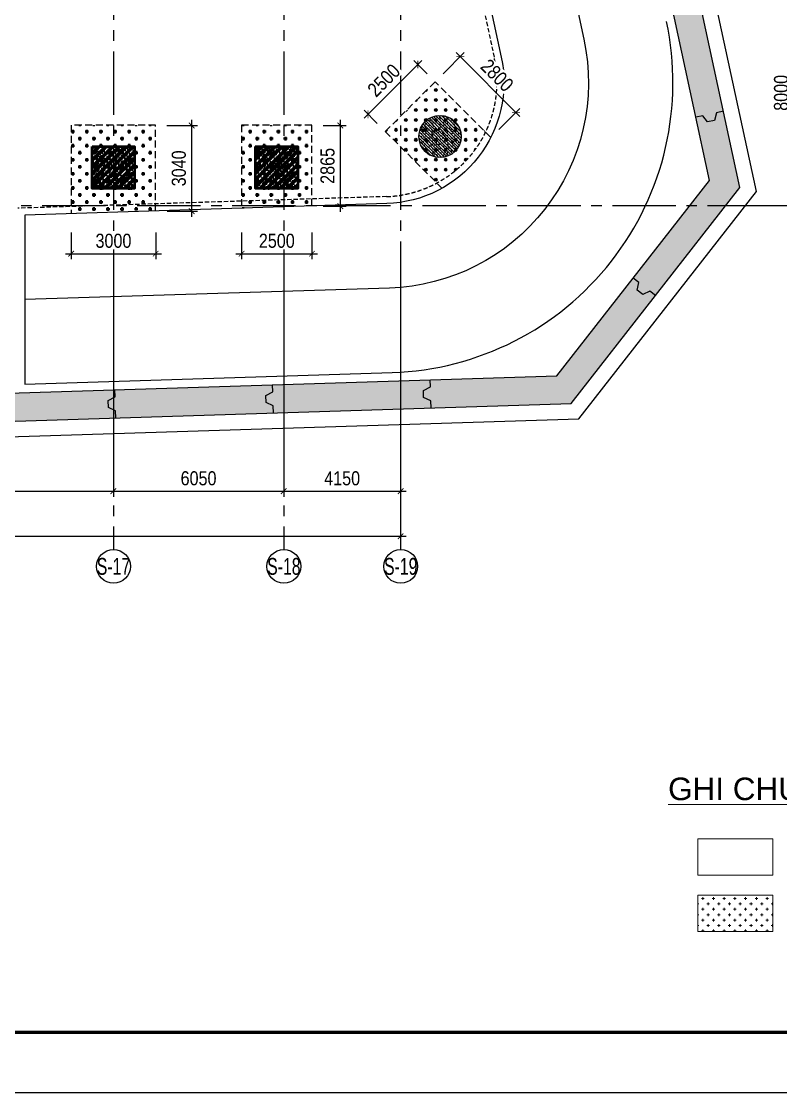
# Model space of a CAD drawing. Header units: millimetres. Extents: x -80883 to 1373228, y -532110 to 182357.
# Drawn here: x 946265 to 973222, y -366824 to -328790 of the extents above; entities that cross this region are included whole.
import ezdxf
from ezdxf.enums import TextEntityAlignment as Align
from ezdxf.xclip import XClip

# ---------------------------------------------------------------- set-up
doc = ezdxf.new("R2010")
doc.units = ezdxf.units.MM
doc.header["$LTSCALE"] = 100
doc.header["$XCLIPFRAME"] = 0
doc.header["$PDMODE"] = 32
doc.header["$PDSIZE"] = 2.5
for name, pattern in [('CENTER2', [1.125, 0.75, -0.125, 0.125, -0.125]), ('DASHED', [4.5, 3, -1.5]), ('HIDDEN', [0.375, 0.25, -0.125]), ('Xref_ST_MBDV Cot vach 30.7.2022$0$DASHDOT', [1, 0.5, -0.25, 0, -0.25])]:
    doc.linetypes.add(name, pattern=pattern)
for name, color, linetype, lineweight in [('0-Hatch', 250, 'Continuous', 40), ('ccu12-Tencaukien', 9, 'Continuous', 15), ('KT-Net cot vach', 6, 'Continuous', 50), ('KT-Net thay', 7, 'Continuous', 15)]:
    doc.layers.add(name, color=color, linetype=linetype, lineweight=lineweight)
for name, color, linetype in [('0-khuat', 3, 'HIDDEN'), ('ccu11-Dim', 8, 'Continuous'), ('ccu11-Khuat', 9, 'DASHED'), ('ccu11-Manh', 8, 'Continuous'), ('ccu11-Thay', 7, 'Continuous'), ('ccu12-Hatch', 250, 'Continuous'), ('ccu12-Manh', 8, 'Continuous'), ('ccu12-Truc', 13, 'CENTER2'), ('KC-Betong', 6, 'Continuous'), ('KC2-DIM', 251, 'Continuous'), ('KT-Dim', 8, 'Continuous'), ('Xref_ST_MBDV Cot vach 30.7.2022$0$Xref_ST_MBDV Cot vach 30.7.2022|Xref_ST_MBDV Cot vach 30.7.2022|Xref_ST_MBDV Cot vach 30.7.2022|Xref_ST_MBDV Cot vach 30.7.2022|A-CORE-OTLN', 2, 'Continuous'), ('Xref_ST_MBDV Cot vach 30.7.2022$0$Xref_ST_MBDV Cot vach 30.7.2022|Xref_ST_MBDV Cot vach 30.7.2022|Xref_ST_MBDV Cot vach 30.7.2022|Xref_ST_MBDV Cot vach 30.7.2022|A-WALL-PATT', 251, 'Continuous'), ('Xref_ST_MBDV Cot vach 30.7.2022$0$Xref_ST_MBDV Cot vach 30.7.2022|Xref_ST_MBDV Cot vach 30.7.2022|Xref_ST_MBDV Cot vach 30.7.2022|Xref_ST_MBDV Cot vach 30.7.2022|ccu12-Thay', 7, 'Continuous'), ('Xref_ST_MBDV Cot vach 30.7.2022$0$Xref_ST_MBDV Cot vach 30.7.2022|Xref_ST_MBDV Cot vach 30.7.2022|Xref_ST_MBDV Cot vach 30.7.2022|Xref_ST_MBDV Cot vach 30.7.2022|Site_plot line', 1, 'Xref_ST_MBDV Cot vach 30.7.2022$0$DASHDOT'), ('Xref_ST_MBDV Cot vach 30.7.2022|Xref_ST_MBDV Cot vach 30.7.2022|Xref_ST_MBDV Cot vach 30.7.2022|Xref_ST_MBDV Cot vach 30.7.2022|A-GRID-SYM', 50, 'Continuous')]:
    doc.layers.add(name, color=color, linetype=linetype)
doc.styles.add('Arial', font='arial.ttf', dxfattribs={"width": 0.7})
doc.styles.add('Arial Narrow', font='ARIALN.TTF')
doc.styles.add('HBA-Text', font='GOTHIC.TTF')
doc.dimstyles.new('ccu12-200', dxfattribs={"dimscale": 200, "dimtxt": 2.5, "dimasz": 1, "dimexe": 1, "dimexo": 2, "dimgap": 1, "dimtad": 1, "dimdec": 0, "dimrnd": 5, "dimdsep": 46, "dimtxsty": 'Arial Narrow', "dimblk": 'ARCHTICK', "dimcen": -1, "dimdle": 1, "dimclrd": 256, "dimclre": 256, "dimclrt": 3, "dimadec": 0, "dimazin": 2, "dimtfac": 0.1, "dimtdec": 0, "dimtmove": 0, "dimatfit": 1, "dimldrblk": 'ARCHTICK', "dimfxl": 1, "dimtvp": 0.8333333333333334, "dimtolj": 1, "dimtzin": 12, "dimarcsym": 0})

# ---------------------------------------------------------------- blocks, each defined once
blk = doc.blocks.new('Khung ten_A1', base_point=(-3406704.146300548, 253379.4571428571))
at = {"layer": 'Defpoints', "color": 1}
blk.add_lwpolyline([(84100.00001422896, 0.00070554343983531), (84100.00001422896, 59470.71461593082), (0.0005449944292195145, 59470.71461593082), (0.0005449944292195145, 0.00070554343983531)], close=True, dxfattribs=at)
at = {"layer": 'KT-Net thay', "const_width": 59.99999962133673}
blk.add_lwpolyline([(2700.000527867276, 1070.714984496371), (83100.00002052257, 1070.714984496371), (83100.00002052257, 58470.71462224188), (2700.000527867276, 58470.71462224188)], close=True, dxfattribs=at)
blk = doc.blocks.new('Xref_ST_MBDV Cot vach 30.7.2022$0$Tuong Vay01-flat-1')
at = {"layer": 'Xref_ST_MBDV Cot vach 30.7.2022$0$Xref_ST_MBDV Cot vach 30.7.2022|Xref_ST_MBDV Cot vach 30.7.2022|Xref_ST_MBDV Cot vach 30.7.2022|Xref_ST_MBDV Cot vach 30.7.2022|A-WALL-PATT'}
h = blk.add_hatch(dxfattribs=at)
h.set_pattern_fill('ACET-2D-VATLIEU04', color=256, scale=50, pattern_type=2)
h.set_pattern_definition([(49.99999999999999, (-11139561.83942936, -1407213.44759845), (-225.902473859489, 189.5546824974008), [37.49999998626113, -412.4999998488724]), (355, (-11139561.83942936, -1407213.44759845), (32.12721218541265, 367.2157156157773), [29.99999999490911, -329.9999999440002]), (100.4514, (-11139531.95358936, -1407216.06226845), (-341.2315265778452, -62.9441868767608), [31.87009499667636, -350.57105596344]), (46.18420000000001, (-11139561.83942936, -1407113.44759845), (-319.1804974675179, 306.2520974436775), [56.24999996954708, -618.749999665018]), (96.6356, (-11139517.37105686, -1407120.34425195), (-516.9959221575409, -60.14402179722674), [47.80514400473094, -525.8565000520404]), (351.1842, (-11139561.83942936, -1407113.44759845), (84.74077420309186, 546.3954293043353), [45.00000000792112, -495.0000000871323]), (21, (-11139511.83942936, -1407138.44759845), (-105.6808218676597, 275.3079533968121), [37.49999999934682, -412.499999992815]), (326.0000000000001, (-11139511.83942936, -1407138.44759845), (206.1288045682013, 305.5985201385338), [30.00000001746614, -330.0000001921275]), (71.4514, (-11139486.96831286, -1407155.22340145), (-328.9637652803212, 110.3801005582791), [31.87009499870726, -350.5710559857798]), (37.50000000000001, (-11139561.83942936, -1407213.44759845), (-78.13452938385308, 101.8269011885859), [0, -325.9999998517854, 0, -334.9999998476936, 0, -331.2499998493985]), (7.499999999999999, (-11139561.83942936, -1407213.44759845), (-23.27934638224542, 176.8241910238285), [0, -191.0000000278261, 0, -318.5000000464012, 0, -126.2500000183929]), (327.5, (-11139673.33942936, -1407213.44759845), (71.94441751949489, 112.9301145330537), [0, -125.0000000614986, 0, -390.0000001918756, 0, -517.5000002546042]), (317.5, (-11139723.33942936, -1407213.44759845), (158.0205495897681, 172.4491691102739), [0, -162.4999999478019, 0, -258.9999999168043, 0, -367.4999998819521]), (45, (-11139561.83942936, -1407213.44759845), (-150.2601910028607, 150.2601910026278), []), (45, (-11139561.83942936, -1407152.19759845), (-150.2601910028607, 150.2601910026278), [])])
h.paths.add_polyline_path([(-82665.42454257607, -118500.0088302612), (-81837.41861176863, -121132.0343658989), (-80902.71611081436, -123728.0834242017), (-79862.87874617614, -126283.8385967175), (-78719.63840653747, -128795.0430432414), (-77474.89874527603, -131257.5152608277), (-76130.7324262727, -133667.1548922951), (-74689.37767251953, -136019.9495540815), (-73153.2345392555, -138311.981517314), (-71524.86091735773, -140539.4342316107), (-69806.96827445179, -142698.5986796832), (-68002.4171395041, -144785.8795539467), (-66114.21234000102, -146797.8012427511), (-64145.497998368, -148731.0136179249), (-62099.55229647644, -150582.2976132843), (-59979.78201714717, -152348.5705846979), (-57789.71687134914, -154026.8914431464), (-55533.00362077914, -155614.4655520306), (-53213.40000534989, -157108.6493807235), (-50834.76848621853, -158506.954906286), (-48401.06981415115, -159807.0537564463), (-45916.35643433966, -161006.7810866404), (-43384.76573854871, -162104.1391847725), (-40810.51317570359, -163097.3007977149), (-38197.88523275405, -163984.6121738681), (-35551.23229684308, -164764.5958169776), (-32874.96141154505, -165435.9529462866), (-30173.5289383363, -165997.5656592443), (-27451.44813587703, -166448.4963081502), (-24701.85157574899, -166789.3238736566), (-4396.734290909022, -168938.2567786218), (36420.01678077132, -167648.2249503911), (41836.4863632936, -160718.6374020646), (12445.38596707024, -24367.66042796941), (8472.910947457654, -9248.974452903174), (-4718.707271176856, -5521.400683149928), (-10557.45827306993, -9946.818014640827), (-34021.18647153303, -27848.24941525888), (-39776.65152562223, -32008.57135346811), (-41248.85870469548, -35293.77142358455), (-45787.31564925052, -38574.38242801698), (-49368.4870454669, -38942.00303377653), (-57644.18705056235, -44924.06981060421), (-59844.65461433306, -46601.45355761005), (-61968.93197572604, -48362.30333496258), (-64019.60134904832, -50208.3517090485), (-65993.2459566202, -52136.53199238679), (-67886.59205765836, -54143.61763671576), (-69696.47008413821, -56226.27801198442), (-71419.8706161473, -58381.05012253253), (-73053.93764149398, -60604.33085121214), (-74595.93274202198, -62892.42844269238), (-76043.29574720934, -65241.53179885377), (-77393.615911806, -67647.72832025355), (-78644.64476583898, -70107.01135663176), (-79794.29917307012, -72615.28586126259), (-80840.66479975358, -75168.37520986283), (-81781.99930225872, -77762.02815519366), (-82616.73522835784, -80391.9259061541), (-83343.48262714595, -83053.68931881292), (-83961.03136360087, -85742.88618860021), (-84468.3531336058, -88455.03863057657), (-84864.60300002433, -91185.62932156771), (-85149.1148865223, -93930.11565387133), (-85321.41487544402, -96683.60341540864), (-85381.30445068702, -99529.50948559865), (-85328.50406530127, -102200.8374458619), (-85163.21024433896, -104955.3926120612), (-84885.69993967563, -107700.5945179402), (-84496.42936686985, -110432.1923394061), (-83996.04728951491, -113145.6335586284), (-83385.3738030456, -115836.3975027683)], flags=16)
h.paths.add_polyline_path([(-83625.45879450254, -118780.6341908188), (-82785.20518665202, -121451.592054751), (-81836.67593448795, -124086.0436255364), (-80781.45706173405, -126679.6041032514), (-79621.30565389246, -129227.9548506811), (-78358.15352366865, -131726.8525110248), (-76994.10399421491, -134172.1360737709), (-75531.42839684151, -136559.7338032422), (-73972.56228888594, -138885.6700187323), (-72320.10139823705, -141146.0717144171), (-70576.79730102606, -143337.1750085717), (-68745.55283991061, -145455.3314108832), (-66829.41729043424, -147497.0138977058), (-64831.58128353581, -149458.8227850739), (-62755.37149274349, -151337.4913895966), (-60604.24509477988, -153129.8914679771), (-58381.7840128839, -154833.0384259534), (-56091.68895242736, -156444.0962880657), (-53737.77323871478, -157960.3824199464), (-51323.95646727085, -159379.3719952791), (-48854.25797718205, -160698.7021999834), (-46332.79015832208, -161916.1761666269), (-43763.75160367042, -163029.7666325136), (-41151.42011806555, -164037.6193153583), (-38500.14559506811, -164938.0560009221), (-35814.34277378954, -165729.5773374715), (-33098.48388773762, -166410.8653324069), (-30357.09121792205, -166980.7855469028), (-27594.72956264392, -167438.3889849058), (-24815.98988816142, -167782.8289991841), (-4433.735052675009, -169939.9255319908), (36919.56229590811, -168632.9359166666), (42912.68845487945, -160965.5998827359), (13418.22973546013, -24135.12373521132), (9294.838300889242, -8442.070929647249), (-4925.935208282433, -4423.687328800617), (-11162.76267831214, -9150.82235655561), (-34617.47974592447, -27045.37879939191), (-40579.63196872547, -31355.10398377781), (-42051.83914779872, -34640.30405389448), (-46155.98199344426, -37606.97231750819), (-49737.15338966064, -37974.59292326774), (-58240.31235744618, -44121.0777798905), (-60467.11885703541, -45818.53930653841), (-62622.81900685839, -47605.43596977205), (-64703.8232677374, -49478.79233927629), (-66706.66158131324, -51435.49383058609), (-68628.013630962, -53472.26783320424), (-70464.66541309468, -55585.73726807744), (-72213.55809716694, -57772.38228180911), (-73871.79587351345, -60028.54927773564), (-75436.60120790266, -62350.49395546387), (-76905.37393212318, -64734.34577669739), (-78275.66833624989, -67176.13529814105), (-79545.20269040763, -69671.7966022063), (-80711.86304414831, -72217.17406733404), (-81773.70674647763, -74808.02928769216), (-82728.96568063274, -77440.04813065287), (-83576.04920824617, -80108.84792049509), (-84313.5468179807, -82809.98473610263), (-84940.23047422245, -85538.9608107484), (-85455.05666192248, -88291.23202148662), (-85857.16812421381, -91062.21545574092), (-86145.88844638877, -93847.29761108034), (-86320.75738810934, -96641.83923533), (-86381.51240370423, -99528.87035845965), (-86327.91179009154, -102240.684236032), (-86160.19218073785, -105035.6641918905), (-85878.57688103244, -107821.473743778), (-85483.548480995, -110593.4755141111), (-84975.76463904232, -113347.0545681345), (-84356.0573821161, -116077.6233250971)])
at = {"layer": 'Xref_ST_MBDV Cot vach 30.7.2022$0$Xref_ST_MBDV Cot vach 30.7.2022|Xref_ST_MBDV Cot vach 30.7.2022|Xref_ST_MBDV Cot vach 30.7.2022|Xref_ST_MBDV Cot vach 30.7.2022|A-CORE-OTLN', "color": 6}
for points in [[(-24815.98988816142, -167782.8289991841), (-4433.735052675009, -169939.9255319908), (36919.56229590811, -168632.9359166666), (42912.68845487945, -160965.5998827359), (13418.22973546013, -24135.12373521132)], [(-24701.85157574899, -166789.3238736566), (-4396.734290909022, -168938.2567786218), (36420.01678077132, -167648.2249503911), (41836.4863632936, -160718.6374020646), (12445.38596707024, -24367.66042796941)]]:
    blk.add_lwpolyline(points, dxfattribs=at)
at = {"layer": 'Xref_ST_MBDV Cot vach 30.7.2022$0$Xref_ST_MBDV Cot vach 30.7.2022|Xref_ST_MBDV Cot vach 30.7.2022|Xref_ST_MBDV Cot vach 30.7.2022|Xref_ST_MBDV Cot vach 30.7.2022|ccu12-Thay', "ltscale": 10}
for points in [[(42328.32938375883, -158254.6455742251), (42084.10595367476, -158307.2890940011), (42014.54477113113, -158578.1964246668), (41769.99443357997, -158630.9104108997), (41595.00527857244, -158412.7170664649), (41350.78184849024, -158465.360586239)], [(39916.12537539378, -164799.2678997018), (39719.28866332956, -164645.41169164), (39466.67641484924, -164765.4808044177), (39269.57622523233, -164611.4186507449), (39325.08828409761, -164337.2873842926), (39128.25157203153, -164183.4311762289)], [(26350.89333258756, -168966.9634663062), (26343.00119526871, -168717.2553604222), (26089.00748964958, -168600.1368843745), (26081.10478824005, -168350.0945294597), (26327.19579244778, -168217.1706505923), (26319.30365512893, -167967.4625447067)], [(31948.09849354438, -168790.0612725453), (31940.20635622554, -168540.3531666612), (31686.21265060641, -168423.2346906136), (31678.30994919688, -168173.1923356988), (31924.40095340461, -168040.2684568313), (31916.50881608576, -167790.5603509457)], [(20753.68817163073, -169143.8656600669), (20745.79603431188, -168894.1575541829), (20491.80232869275, -168777.0390781353), (20483.89962728322, -168526.9967232205), (20729.99063149095, -168394.072844353), (20722.0984941721, -168144.3647384674)]]:
    blk.add_lwpolyline(points, dxfattribs=at)
at = {"layer": 'Xref_ST_MBDV Cot vach 30.7.2022$0$Xref_ST_MBDV Cot vach 30.7.2022|Xref_ST_MBDV Cot vach 30.7.2022|Xref_ST_MBDV Cot vach 30.7.2022|Xref_ST_MBDV Cot vach 30.7.2022|Site_plot line', "ltscale": 5000}
for p, q in [((43504.5996052511, -161101.4292471041), (13953.29380807281, -24007.22855418688)), ((37194.31232923269, -169174.5269481181), (43504.5996052511, -161101.4292471041)), ((-4454.085471644998, -170490.8433463438), (37194.31232923269, -169174.5269481181))]:
    blk.add_line(p, q, dxfattribs=at)
blk = doc.blocks.new('GRID-SYM-flat-73')
at = {"layer": 'Xref_ST_MBDV Cot vach 30.7.2022|Xref_ST_MBDV Cot vach 30.7.2022|Xref_ST_MBDV Cot vach 30.7.2022|Xref_ST_MBDV Cot vach 30.7.2022|A-GRID-SYM'}
blk.add_circle((-7.267935535991315e-20, -1.216128191088018e-17, -4.068591107726854e-07), 900.0000000000003, dxfattribs=at)
at = {"layer": 'Xref_ST_MBDV Cot vach 30.7.2022|Xref_ST_MBDV Cot vach 30.7.2022|Xref_ST_MBDV Cot vach 30.7.2022|Xref_ST_MBDV Cot vach 30.7.2022|A-GRID-SYM', "style": 'HBA-Text'}
blk.add_attdef('GRID', text='', height=900.0000000000003, rotation=359.6302510781834, dxfattribs=at).set_placement((-7.267935535991315e-20, -1.216128191088018e-17, -4.068591107726854e-07), align=Align.MIDDLE_CENTER)
blk = doc.blocks.new('_ARCHTICK')
at = {"color": 0, "linetype": 'ByBlock', "const_width": 0.15}
blk.add_lwpolyline([(-0.5, -0.5), (0.5, 0.5)], dxfattribs=at)
blk = doc.blocks.new('*D1095')
at = {"layer": 'Defpoints', "color": 0, "transparency": 16777216}
for p in [(420808.1932698449, -72696.27179369514), (420808.1932698449, -92196.27179369555), (424766.3851447776, -92196.27179369555)]:
    blk.add_point(p, dxfattribs=at)
at = {"layer": 'KT-Dim', "lineweight": -2, "transparency": 16777216}
for p, q in [((424766.3851447776, -72496.27179369514), (424766.3851447776, -92396.27179369555)), ((421208.1932698449, -72696.27179369514), (424966.3851447776, -72696.27179369514)), ((421208.1932698449, -92196.27179369555), (424966.3851447776, -92196.27179369555))]:
    blk.add_line(p, q, dxfattribs=at)
at = {"layer": 'KT-Dim', "lineweight": -2, "transparency": 16777216, "xscale": 200, "yscale": 200, "zscale": 200}
for p, rotation in [((424766.3851447776, -72696.27179369514), 90), ((424766.3851447776, -92196.27179369555), 270)]:
    blk.add_blockref('_ARCHTICK', p, dxfattribs=dict(at, rotation=rotation))
at = {"layer": 'KT-Dim', "color": 3, "transparency": 16777216, "insert": (424311.0986509167, -82446.27179369544), "char_height": 500, "attachment_point": 5, "rotation": 90, "style": 'Arial Narrow'}
blk.add_mtext('\\A1;19500', dxfattribs=at)
blk = doc.blocks.new('*D1096')
at = {"layer": 'Defpoints', "color": 0, "transparency": 16777216}
for p in [(420808.1932698449, -84196.27186136894), (420808.1932698449, -92196.27179369555), (423166.3851447776, -92196.27179369555)]:
    blk.add_point(p, dxfattribs=at)
at = {"layer": 'KT-Dim', "lineweight": -2, "transparency": 16777216}
for p, q in [((423166.3851447776, -83996.27186136894), (423166.3851447776, -92396.27179369555)), ((421208.1932698449, -84196.27186136894), (423366.3851447776, -84196.27186136894)), ((421208.1932698449, -92196.27179369555), (423366.3851447776, -92196.27179369555))]:
    blk.add_line(p, q, dxfattribs=at)
at = {"layer": 'KT-Dim', "lineweight": -2, "transparency": 16777216, "xscale": 200, "yscale": 200, "zscale": 200}
for p, rotation in [((423166.3851447776, -84196.27186136894), 90), ((423166.3851447776, -92196.27179369555), 270)]:
    blk.add_blockref('_ARCHTICK', p, dxfattribs=dict(at, rotation=rotation))
at = {"layer": 'KT-Dim', "color": 3, "transparency": 16777216, "insert": (422711.0986509167, -88196.27182753234), "char_height": 500, "attachment_point": 5, "rotation": 90, "style": 'Arial Narrow'}
blk.add_mtext('\\A1;8000', dxfattribs=at)
blk = doc.blocks.new('*D1097')
at = {"layer": 'Defpoints', "color": 0, "transparency": 16777216}
for p in [(362499.3874795341, -94047.12909611873), (409199.3874795341, -94047.12909611873), (409199.3874795341, -103940.5168086441)]:
    blk.add_point(p, dxfattribs=at)
at = {"layer": 'KT-Dim', "lineweight": -2, "transparency": 16777216}
for p, q in [((362499.3874795341, -94447.12909611873), (362499.3874795341, -104140.5168086441)), ((409199.3874795341, -94447.12909611873), (409199.3874795341, -104140.5168086441)), ((362299.3874795341, -103940.5168086441), (409399.3874795341, -103940.5168086441))]:
    blk.add_line(p, q, dxfattribs=at)
at = {"layer": 'KT-Dim', "lineweight": -2, "transparency": 16777216, "xscale": 200, "yscale": 200, "zscale": 200, "rotation": 180}
blk.add_blockref('_ARCHTICK', (362499.3874795341, -103940.5168086441), dxfattribs=at)
at = {"layer": 'KT-Dim', "lineweight": -2, "transparency": 16777216, "xscale": 200, "yscale": 200, "zscale": 200}
blk.add_blockref('_ARCHTICK', (409199.3874795341, -103940.5168086441), dxfattribs=at)
at = {"layer": 'KT-Dim', "color": 3, "transparency": 16777216, "insert": (385849.3874795341, -103485.2303147832), "char_height": 500, "attachment_point": 5, "style": 'Arial Narrow'}
blk.add_mtext('\\A1;46700', dxfattribs=at)
blk = doc.blocks.new('*D1084')
at = {"layer": 'Defpoints', "color": 0, "transparency": 16777216}
for p in [(390299.3874795341, -94047.12909611873), (398999.3874795341, -94047.12909611873), (398999.3874795341, -102340.5168086441)]:
    blk.add_point(p, dxfattribs=at)
at = {"layer": 'KT-Dim', "lineweight": -2, "transparency": 16777216}
for p, q in [((390299.3874795341, -94447.12909611873), (390299.3874795341, -102540.5168086441)), ((398999.3874795341, -94447.12909611873), (398999.3874795341, -102540.5168086441)), ((390099.3874795341, -102340.5168086441), (399199.3874795341, -102340.5168086441))]:
    blk.add_line(p, q, dxfattribs=at)
at = {"layer": 'KT-Dim', "lineweight": -2, "transparency": 16777216, "xscale": 200, "yscale": 200, "zscale": 200, "rotation": 180}
blk.add_blockref('_ARCHTICK', (390299.3874795341, -102340.5168086441), dxfattribs=at)
at = {"layer": 'KT-Dim', "lineweight": -2, "transparency": 16777216, "xscale": 200, "yscale": 200, "zscale": 200}
blk.add_blockref('_ARCHTICK', (398999.3874795341, -102340.5168086441), dxfattribs=at)
at = {"layer": 'KT-Dim', "color": 3, "transparency": 16777216, "insert": (394649.3874795341, -101885.2303147832), "char_height": 500, "attachment_point": 5, "style": 'Arial Narrow'}
blk.add_mtext('\\A1;8700', dxfattribs=at)
blk = doc.blocks.new('*D1085')
at = {"layer": 'Defpoints', "color": 0, "transparency": 16777216}
for p in [(398999.3874795341, -94047.12909611873), (405049.3874795341, -94094.69593834557), (405049.3874795341, -102340.5168086441)]:
    blk.add_point(p, dxfattribs=at)
at = {"layer": 'KT-Dim', "lineweight": -2, "transparency": 16777216}
for p, q in [((398999.3874795341, -94447.12909611873), (398999.3874795341, -102540.5168086441)), ((405049.3874795341, -94494.69593834557), (405049.3874795341, -102540.5168086441)), ((398799.3874795341, -102340.5168086441), (405249.3874795341, -102340.5168086441))]:
    blk.add_line(p, q, dxfattribs=at)
at = {"layer": 'KT-Dim', "lineweight": -2, "transparency": 16777216, "xscale": 200, "yscale": 200, "zscale": 200, "rotation": 180}
blk.add_blockref('_ARCHTICK', (398999.3874795341, -102340.5168086441), dxfattribs=at)
at = {"layer": 'KT-Dim', "lineweight": -2, "transparency": 16777216, "xscale": 200, "yscale": 200, "zscale": 200}
blk.add_blockref('_ARCHTICK', (405049.3874795341, -102340.5168086441), dxfattribs=at)
at = {"layer": 'KT-Dim', "color": 3, "transparency": 16777216, "insert": (402024.3874795341, -101885.2303147832), "char_height": 500, "attachment_point": 5, "style": 'Arial Narrow'}
blk.add_mtext('\\A1;6050', dxfattribs=at)
blk = doc.blocks.new('*D1086')
at = {"layer": 'Defpoints', "color": 0, "transparency": 16777216}
for p in [(405049.3874795341, -94094.69593834557), (409199.3874795341, -94094.69593834557), (409199.3874795341, -102340.5168086441)]:
    blk.add_point(p, dxfattribs=at)
at = {"layer": 'KT-Dim', "lineweight": -2, "transparency": 16777216}
for p, q in [((405049.3874795341, -94494.69593834557), (405049.3874795341, -102540.5168086441)), ((409199.3874795341, -94494.69593834557), (409199.3874795341, -102540.5168086441)), ((404849.3874795341, -102340.5168086441), (409399.3874795341, -102340.5168086441))]:
    blk.add_line(p, q, dxfattribs=at)
at = {"layer": 'KT-Dim', "lineweight": -2, "transparency": 16777216, "xscale": 200, "yscale": 200, "zscale": 200, "rotation": 180}
blk.add_blockref('_ARCHTICK', (405049.3874795341, -102340.5168086441), dxfattribs=at)
at = {"layer": 'KT-Dim', "lineweight": -2, "transparency": 16777216, "xscale": 200, "yscale": 200, "zscale": 200}
blk.add_blockref('_ARCHTICK', (409199.3874795341, -102340.5168086441), dxfattribs=at)
at = {"layer": 'KT-Dim', "color": 3, "transparency": 16777216, "insert": (407124.3874795341, -101885.2303147832), "char_height": 500, "attachment_point": 5, "style": 'Arial Narrow'}
blk.add_mtext('\\A1;4150', dxfattribs=at)
blk = doc.blocks.new('*U151')
h = blk.add_hatch()
h.set_pattern_fill('VATLIEU04', color=250, scale=40, style=0, pattern_type=2)
h.set_pattern_definition([(49.99999999999999, (550, -550), (286.9040730403014, -25.10085399303804), [30, -330]), (355, (550, -550), (-55.50053344520001, 300.8768534800047), [24, -264]), (100.4514, (573.908672, -552.091736), (231.4037526856086, 275.7758168243814), [25.496076, -280.4568448]), (46.18420000000001, (550, -470), (426.8964194502578, -66.20760573160723), [45, -495]), (96.6356, (585.574698, -475.5173228), (373.8650822194813, 389.6471483601767), [38.2441152, -420.6852]), (351.1842, (550, -470), (373.8647780534509, 389.6474403701299), [36, -396]), (21, (590, -490), (238.7628208473847, -161.0475562661355), [30, -330]), (326.0000000000001, (590, -490), (97.32613276863269, 290.0600180187412), [24, -264]), (71.4514, (609.8968932, -503.4206424), (336.089051432596, 129.012198683981), [25.496076, -280.4568448]), (37.50000000000001, (550, -550), (4.863942126916267, 133.1575415325246), [0, -260.8, 0, -268, 0, -265]), (7.499999999999999, (550, -550), (105.2278149768594, 157.7646847529441), [0, -152.8, 0, -254.8, 0, -101]), (327.5, (460.8, -550), (213.5289744689636, -9.021948693751902), [0, -100, 0, -312, 0, -414]), (317.5, (420.8, -550), (233.2744677369545, 40.04199293292709), [0, -130, 0, -207.2, 0, -294]), (45, (550, -550), (-120.2081528017131, 120.2081528017131), []), (45, (550, -501), (-120.2081528017131, 120.2081528017131), [])])
h.paths.add_polyline_path([(-475, 475), (1025, 475), (1025, -1025), (-475, -1025)])
at = {"color": 6, "ltscale": 0.25}
blk.add_lwpolyline([(-475, 475), (1025, 475), (1025, -1025), (-475, -1025)], close=True, dxfattribs=at)
at = {"layer": 'Defpoints', "linetype": 'ByBlock', "ltscale": 30}
for p, q in [((1025, 475), (-475, -1025)), ((-475, 475), (1025, -1025))]:
    blk.add_line(p, q, dxfattribs=at)
blk = doc.blocks.new('MBDV-B1-T1-PN')
at = {"layer": 'ccu12-Hatch', "ltscale": 0.5}
h = blk.add_hatch(dxfattribs=at)
h.set_pattern_fill('BETONG', color=256, scale=50, angle=90, pattern_type=2)
h.set_pattern_definition([(90, (-625896.838224031, 300674.5951627561), (-259.8076212, 1.59086285848334e-14), [6.25, -143.75]), (90, (-625907.663541581, 300674.5951627561), (-259.8076212, 1.59086285848334e-14), [6.25, -143.75]), (210, (-625896.838224031, 300674.5951627561), (129.9038105999999, -225.0000000560045), [6.25, -143.75]), (210, (-625902.250882831, 300683.9701627561), (129.9038105999999, -225.0000000560045), [6.25, -143.75]), (90, (-626026.7420346311, 300749.5951627561), (-259.8076212, 1.59086285848334e-14), [6.25, -143.75]), (90, (-626037.5673521811, 300749.5951627561), (-259.8076212, 1.59086285848334e-14), [6.25, -143.75]), (210, (-626026.7420346311, 300749.5951627561), (129.9038105999999, -225.0000000560045), [6.25, -143.75]), (210, (-626032.154693431, 300758.9701627561), (129.9038105999999, -225.0000000560045), [6.25, -143.75]), (150, (-625896.838224031, 300680.8451627561), (-129.9038106, -225.0000000560045), [6.25, -143.75]), (150, (-625902.250882831, 300671.4701627561), (-129.9038106, -225.0000000560045), [6.25, -143.75]), (150, (-625766.934413431, 300755.8451627561), (-129.9038106, -225.0000000560045), [6.25, -143.75]), (150, (-625772.347072231, 300746.4701627561), (-129.9038106, -225.0000000560045), [6.25, -143.75]), (135, (-625896.838224031, 300674.5951627561), (-53.03300858899107, -53.03300858899107), []), (140, (-625896.838224031, 300674.5951627561), (31.37606749129758, 358.6300913003767), [37.5, -412.5]), (85.00000000000001, (-625896.838224031, 300674.5951627561), (-376.0960668500059, -69.37566680649998), [30, -330]), (190.4514, (-625894.223554031, 300704.4810027561), (-344.7197710304768, 289.2546908570108), [31.870095, -350.571056]), (136.1842, (-625996.838224031, 300674.5951627561), (82.75950716450907, 533.6205243128222), [56.24999999999995, -618.7499999999992]), (186.6356, (-625989.941570531, 300719.0635352561), (-487.0589354502208, 467.3313527743517), [47.805144, -525.8565]), (81.18420000000005, (-625996.838224031, 300674.5951627561), (-487.0593004626622, 467.3309725668137), [45, -495]), (111, (-625971.838224031, 300724.5951627561), (201.3094453326694, 298.4535260592309), [37.5, -412.5]), (56.00000000000004, (-625971.838224031, 300724.5951627561), (-362.5750225234265, 121.6576659607909), [30, -330]), (161.4514, (-625955.0624210311, 300749.4662792561), (-161.2652483549762, 420.111314290745), [31.87009499999998, -350.5710559999996]), (127.5, (-625896.838224031, 300674.5951627561), (-166.4469269156558, 6.079927658645344), [0, -326, 0, -335, 0, -331.25]), (97.49999999999993, (-625896.838224031, 300674.5951627561), (-197.2058559411801, 131.5347687210743), [0, -191, 0, -318.5, 0, -126.25]), (57.49999999999999, (-625896.838224031, 300563.0951627561), (11.27743586718989, 266.9112180862045), [0, -124.9999999999999, 0, -389.9999999999996, 0, -517.4999999999992]), (47.5, (-625896.838224031, 300513.0951627561), (-50.05249116615884, 291.5930846711931), [0, -162.5, 0, -259, 0, -367.5])])
edge = h.paths.add_edge_path()
edge.add_arc((101636.8034040495, -32126.61572086334), 750, 0, 360)
at = {"layer": 'KC-Betong', "ltscale": 0.5}
blk.add_circle((101636.8034040495, -32126.61572086334, -4.45853799861673e-05), 750, dxfattribs=at)
at = {"layer": 'KT-Net cot vach'}
for p in [(89761.80448012985, -32951.61705750698), (95561.80448012985, -32951.61705751001)]:
    blk.add_blockref('*U151', p, dxfattribs=at)
blk = doc.blocks.new('*D1191')
at = {"layer": 'Defpoints', "color": 0, "ltscale": 0.5, "transparency": 16777216}
for p in [(948033.0273750973, -335886.3320195265), (951033.0273750973, -335886.3320195265), (951033.0273750973, -337037.0936628327)]:
    blk.add_point(p, dxfattribs=at)
at = {"layer": 'KC2-DIM', "lineweight": -2, "ltscale": 0.5, "transparency": 16777216}
for p, q in [((948033.0273750973, -336286.3320195265), (948033.0273750973, -337237.0936628327)), ((951033.0273750973, -336286.3320195265), (951033.0273750973, -337237.0936628327)), ((947833.0273750973, -337037.0936628327), (951233.0273750973, -337037.0936628327))]:
    blk.add_line(p, q, dxfattribs=at)
at = {"layer": 'KC2-DIM', "lineweight": -2, "ltscale": 0.5, "transparency": 16777216, "xscale": 200, "yscale": 200, "zscale": 200, "rotation": 180}
blk.add_blockref('_ARCHTICK', (948033.0273750973, -337037.0936628327), dxfattribs=at)
at = {"layer": 'KC2-DIM', "lineweight": -2, "ltscale": 0.5, "transparency": 16777216, "xscale": 200, "yscale": 200, "zscale": 200}
blk.add_blockref('_ARCHTICK', (951033.0273750973, -337037.0936628327), dxfattribs=at)
at = {"layer": 'KC2-DIM', "color": 3, "ltscale": 0.5, "transparency": 16777216, "insert": (949533.0273750973, -336581.8071689719), "char_height": 500, "attachment_point": 5, "style": 'Arial Narrow', "bg_fill": 3, "box_fill_scale": 1.1, "bg_fill_color": 256, "bg_fill_true_color": 13158600, "bg_fill_transparency": 0}
blk.add_mtext('\\A1;3000', dxfattribs=at)
blk = doc.blocks.new('*D1192')
at = {"layer": 'Defpoints', "color": 0, "ltscale": 0.5, "transparency": 16777216}
for p in [(951033.0273750977, -332486.3320195266), (952311.4002867875, -332486.3320195266), (951034.3315210178, -335527.5953420411)]:
    blk.add_point(p, dxfattribs=at)
at = {"layer": 'KC2-DIM', "lineweight": -2, "ltscale": 0.5, "transparency": 16777216}
for p, q in [((952311.4002867875, -335727.5953420411), (952311.4002867875, -332286.3320195266)), ((951433.0273750977, -332486.3320195266), (952511.4002867875, -332486.3320195266)), ((951434.3315210178, -335527.5953420411), (952511.4002867875, -335527.5953420411))]:
    blk.add_line(p, q, dxfattribs=at)
at = {"layer": 'KC2-DIM', "lineweight": -2, "ltscale": 0.5, "transparency": 16777216, "xscale": 200, "yscale": 200, "zscale": 200}
for p, rotation in [((952311.4002867875, -332486.3320195266), 90), ((952311.4002867875, -335527.5953420411), 270)]:
    blk.add_blockref('_ARCHTICK', p, dxfattribs=dict(at, rotation=rotation))
at = {"layer": 'KC2-DIM', "color": 3, "ltscale": 0.5, "transparency": 16777216, "insert": (951856.1137929263, -334006.963680784), "char_height": 500, "attachment_point": 5, "rotation": 90, "style": 'Arial Narrow', "bg_fill": 3, "box_fill_scale": 1.1, "bg_fill_color": 256, "bg_fill_true_color": 13158600, "bg_fill_transparency": 0}
blk.add_mtext('\\A1;3040', dxfattribs=at)
blk = doc.blocks.new('*D1193')
at = {"layer": 'Defpoints', "color": 0, "ltscale": 0.5, "transparency": 16777216}
for p in [(954083.0273750973, -335886.3320195265), (956583.0273750973, -335886.3320195265), (956583.0273750973, -337037.0936628327)]:
    blk.add_point(p, dxfattribs=at)
at = {"layer": 'KC2-DIM', "lineweight": -2, "ltscale": 0.5, "transparency": 16777216}
for p, q in [((954083.0273750973, -336286.3320195265), (954083.0273750973, -337237.0936628327)), ((956583.0273750973, -336286.3320195265), (956583.0273750973, -337237.0936628327)), ((953883.0273750973, -337037.0936628327), (956783.0273750973, -337037.0936628327))]:
    blk.add_line(p, q, dxfattribs=at)
at = {"layer": 'KC2-DIM', "lineweight": -2, "ltscale": 0.5, "transparency": 16777216, "xscale": 200, "yscale": 200, "zscale": 200, "rotation": 180}
blk.add_blockref('_ARCHTICK', (954083.0273750973, -337037.0936628327), dxfattribs=at)
at = {"layer": 'KC2-DIM', "lineweight": -2, "ltscale": 0.5, "transparency": 16777216, "xscale": 200, "yscale": 200, "zscale": 200}
blk.add_blockref('_ARCHTICK', (956583.0273750973, -337037.0936628327), dxfattribs=at)
at = {"layer": 'KC2-DIM', "color": 3, "ltscale": 0.5, "transparency": 16777216, "insert": (955333.0273750973, -336581.8071689719), "char_height": 500, "attachment_point": 5, "style": 'Arial Narrow', "bg_fill": 3, "box_fill_scale": 1.1, "bg_fill_color": 256, "bg_fill_true_color": 13158600, "bg_fill_transparency": 0}
blk.add_mtext('\\A1;2500', dxfattribs=at)
blk = doc.blocks.new('*D1206')
at = {"layer": 'Defpoints', "color": 0, "ltscale": 0.5, "transparency": 16777216}
for p in [(956583.0273750977, -332486.3318797871), (957590.9576106233, -332486.3318797871), (956583.0273750977, -335352.2263068234)]:
    blk.add_point(p, dxfattribs=at)
at = {"layer": 'KC2-DIM', "lineweight": -2, "ltscale": 0.5, "transparency": 16777216}
for p, q in [((957590.9576106233, -335552.2263068234), (957590.9576106233, -332286.3318797871)), ((956983.0273750977, -332486.3318797871), (957790.9576106233, -332486.3318797871)), ((956983.0273750977, -335352.2263068234), (957790.9576106233, -335352.2263068234))]:
    blk.add_line(p, q, dxfattribs=at)
at = {"layer": 'KC2-DIM', "lineweight": -2, "ltscale": 0.5, "transparency": 16777216, "xscale": 200, "yscale": 200, "zscale": 200}
for p, rotation in [((957590.9576106233, -332486.3318797871), 90), ((957590.9576106233, -335352.2263068234), 270)]:
    blk.add_blockref('_ARCHTICK', p, dxfattribs=dict(at, rotation=rotation))
at = {"layer": 'KC2-DIM', "color": 3, "ltscale": 0.5, "transparency": 16777216, "insert": (957135.6711167621, -333919.2790933055), "char_height": 500, "attachment_point": 5, "rotation": 90, "style": 'Arial Narrow', "bg_fill": 3, "box_fill_scale": 1.1, "bg_fill_color": 256, "bg_fill_true_color": 13158600, "bg_fill_transparency": 0}
blk.add_mtext('\\A1;2865', dxfattribs=at)
blk = doc.blocks.new('*D1298')
at = {"layer": 'Defpoints', "color": 0, "ltscale": 0.5, "transparency": 16777216}
for p in [(960341.0975920851, -330319.9147285353), (960952.7093951965, -330931.5265316467), (959184.9424422302, -332699.2934846131)]:
    blk.add_point(p, dxfattribs=at)
at = {"layer": 'KC2-DIM', "lineweight": -2, "ltscale": 0.5, "transparency": 16777216}
for p, q in [((958431.9092828815, -332229.103037739), (960482.5189483225, -330178.493372298)), ((960669.866682722, -330648.6838191722), (960199.6762358479, -330178.493372298)), ((958902.0997297557, -332416.4507721385), (958431.9092828815, -331946.2603252643))]:
    blk.add_line(p, q, dxfattribs=at)
at = {"layer": 'KC2-DIM', "lineweight": -2, "ltscale": 0.5, "transparency": 16777216, "xscale": 200, "yscale": 200, "zscale": 200}
for p, rotation in [((960341.0975920851, -330319.9147285353), 45), ((958573.3306391188, -332087.6816815017), 225)]:
    blk.add_blockref('_ARCHTICK', p, dxfattribs=dict(at, rotation=rotation))
at = {"layer": 'KC2-DIM', "color": 3, "ltscale": 0.5, "transparency": 16777216, "insert": (959135.2779484104, -330881.8620378269), "char_height": 500, "attachment_point": 5, "rotation": 45, "style": 'Arial Narrow', "bg_fill": 3, "box_fill_scale": 1.1, "bg_fill_color": 256, "bg_fill_true_color": 13158600, "bg_fill_transparency": 0}
blk.add_mtext('\\A1;2500', dxfattribs=at)
blk = doc.blocks.new('*D1299')
at = {"layer": 'Defpoints', "color": 0, "ltscale": 0.5, "transparency": 16777216}
for p in [(960952.7093951966, -330931.5265316467), (963825.3931303315, -332018.8677862292), (962932.7218900553, -332911.5390265055)]:
    blk.add_point(p, dxfattribs=at)
at = {"layer": 'KC2-DIM', "lineweight": -2, "ltscale": 0.5, "transparency": 16777216}
for p, q in [((961235.5521076713, -330648.683819172), (961986.8019917101, -329897.4339351332)), ((961703.9592792355, -329897.4339351331), (963966.814486569, -332160.2891424666)), ((963215.56460253, -332628.6963140309), (963966.8144865689, -331877.4464299919))]:
    blk.add_line(p, q, dxfattribs=at)
at = {"layer": 'KC2-DIM', "lineweight": -2, "ltscale": 0.5, "transparency": 16777216, "xscale": 200, "yscale": 200, "zscale": 200}
for p, rotation in [((961845.3806354727, -330038.8552913705), 135.0000000000017), ((963825.3931303315, -332018.8677862292), 315.0000000000017)]:
    blk.add_blockref('_ARCHTICK', p, dxfattribs=dict(at, rotation=rotation))
at = {"layer": 'KC2-DIM', "color": 3, "ltscale": 0.5, "transparency": 16777216, "insert": (963157.323050094, -330706.9253716081), "char_height": 500, "attachment_point": 5, "rotation": 315.0000000000017, "style": 'Arial Narrow', "bg_fill": 3, "box_fill_scale": 1.1, "bg_fill_color": 256, "bg_fill_true_color": 13158600, "bg_fill_transparency": 0}
blk.add_mtext('\\A1;2800', dxfattribs=at)
blk = doc.blocks.new('Grid-ST-flat-3')
at = {"layer": 'ccu12-Truc', "ltscale": 30}
for p, q in [((398999.3874795341, -66474.78057617624), (398999.3874795341, -104409.5824195731)), ((405049.3874795341, -66474.78057617624), (405049.3874795341, -104409.5824195731)), ((409199.3874795341, -66474.78057617624), (409199.3874795341, -104409.5824195731)), ((366096.2468389729, -92196.27186136931), (425824.0468604038, -92196.27186137077))]:
    blk.add_line(p, q, dxfattribs=at)
at = {"layer": 'KT-Dim'}
ref = blk.add_blockref('GRID-SYM-flat-73', (399004.1915214204, -105009.57275527), dxfattribs=dict(at, xscale=0.6666666666666665, yscale=0.6666666666666665, zscale=0.6666666666666665, rotation=0.325197994598278))
ref.add_attrib('GRID', 'S-17', dxfattribs={"layer": 'Xref_ST_MBDV Cot vach 30.7.2022|Xref_ST_MBDV Cot vach 30.7.2022|Xref_ST_MBDV Cot vach 30.7.2022|Xref_ST_MBDV Cot vach 30.7.2022|A-GRID-SYM', "height": 600, "style": 'HBA-Text', "width": 0.7}).set_placement((399004.1915214204, -105009.57275527, -7.621947668985662e-05), align=Align.MIDDLE_CENTER)
ref = blk.add_blockref('GRID-SYM-flat-73', (405054.1915214201, -105009.57275527), dxfattribs=dict(at, xscale=0.6666666666666665, yscale=0.6666666666666665, zscale=0.6666666666666665, rotation=0.325197994598278))
ref.add_attrib('GRID', 'S-18', dxfattribs={"layer": 'Xref_ST_MBDV Cot vach 30.7.2022|Xref_ST_MBDV Cot vach 30.7.2022|Xref_ST_MBDV Cot vach 30.7.2022|Xref_ST_MBDV Cot vach 30.7.2022|A-GRID-SYM', "height": 600, "style": 'HBA-Text', "width": 0.7}).set_placement((405054.1915214201, -105009.57275527, -7.621947668985662e-05), align=Align.MIDDLE_CENTER)
ref = blk.add_blockref('GRID-SYM-flat-73', (409204.1915214204, -105009.57275527), dxfattribs=dict(at, xscale=0.6666666666666665, yscale=0.6666666666666665, zscale=0.6666666666666665, rotation=0.325197994598278))
ref.add_attrib('GRID', 'S-19', dxfattribs={"layer": 'Xref_ST_MBDV Cot vach 30.7.2022|Xref_ST_MBDV Cot vach 30.7.2022|Xref_ST_MBDV Cot vach 30.7.2022|Xref_ST_MBDV Cot vach 30.7.2022|A-GRID-SYM', "height": 600, "style": 'HBA-Text', "width": 0.7}).set_placement((409204.1915214204, -105009.57275527, -2.558731850141327e-05), align=Align.MIDDLE_CENTER)
for base, p1, picture, middle in [((424766.3851447776, -92196.27179369555), (420808.1932698446, -72696.27179369511), '*D1095', (424311.0986509167, -82446.27179369544)), ((423166.3851447776, -92196.27179369555), (420808.1932698446, -84196.2718613689), '*D1096', (422711.0986509167, -88196.27182753234))]:
    dim = blk.add_linear_dim(base=base, p1=p1, p2=(420808.1932698446, -92196.27179369552), angle=90, dimstyle='ccu12-200', dxfattribs=at)
    dim.commit()
    dim.dimension.update_dxf_attribs({"geometry": picture, "text_midpoint": middle})
for base, p1, p2, picture, middle in [((409199.3874795341, -103940.5168086441), (362499.3874795341, -94047.12909611873), (409199.3874795341, -94047.12909611873), '*D1097', (385849.3874795341, -103485.2303147832)), ((398999.3874795341, -102340.5168086441), (390299.3874795341, -94047.12909611873), (398999.3874795341, -94047.12909611873), '*D1084', (394649.3874795341, -101885.2303147832)), ((405049.3874795341, -102340.5168086441), (398999.3874795341, -94047.12909611873), (405049.3874795341, -94094.69593834557), '*D1085', (402024.3874795341, -101885.2303147832)), ((409199.3874795341, -102340.5168086441), (405049.3874795341, -94094.69593834557), (409199.3874795341, -94094.69593834557), '*D1086', (407124.3874795341, -101885.2303147832))]:
    dim = blk.add_linear_dim(base=base, p1=p1, p2=p2, dimstyle='ccu12-200', dxfattribs=at)
    dim.commit()
    dim.dimension.update_dxf_attribs({"geometry": picture, "text_midpoint": middle})

msp = doc.modelspace()

# ---------------------------------------------------------------- hatches: boundary and pattern name
at = {"layer": '0-Hatch', "ltscale": 2}
h = msp.add_hatch(dxfattribs=at)
h.set_pattern_fill('CROSS', color=256, scale=1000.000000000006, angle=135, style=0)
h.set_pattern_definition([(135, (7624796.311761822, -4806549.755916304), (-353.553390593276, -8.526512829121202e-14), [125.0000000000008, -375.0000000000023]), (225, (7624796.311761822, -4806461.367568656), (5.684341886080801e-14, -353.553390593276), [125.0000000000008, -375.0000000000023])])
edge = h.paths.add_edge_path()
edge.add_arc((959101.014969821, -330960.1236229063), 4049.999999997287, 298.2021525214529, 334.1649041791447)
edge.add_line((962746.2255985449, -332725.042734995), (960952.7093951966, -330931.5265316468))
edge.add_line((960952.7093951966, -330931.5265316468), (959184.9424422303, -332699.2934846131))
edge.add_line((959184.9424422303, -332699.2934846131), (961014.9796589551, -334529.3307013378))
h = msp.add_hatch(dxfattribs=at)
h.set_pattern_fill('CROSS', color=256, scale=1000.000000000006, angle=90.00000000000001, style=0)
h.set_pattern_definition([(90, (2498088.485614384, -8209265.070377231), (-250.0000000000016, 250.0000000000014), [125.0000000000008, -375.0000000000023]), (180, (2498150.985614384, -8209202.570377231), (-250.0000000000014, -250.0000000000015), [125.0000000000008, -375.0000000000023])])
h.paths.add_polyline_path([(951029.4856143725, -332476.0703771813), (948029.4856143725, -332476.0703771813), (948029.4856143725, -335612.1914107144), (951029.4856143725, -335476.0703771813)])
h = msp.add_hatch(dxfattribs=at)
h.set_pattern_fill('CROSS', color=256, scale=1000.000000000006, angle=90.00000000000001, style=0)
h.set_pattern_definition([(90, (2503888.485614384, -8209265.070377234), (-250.0000000000016, 250.0000000000014), [125.0000000000008, -375.0000000000023]), (180, (2503950.985614384, -8209202.570377234), (-250.0000000000014, -250.0000000000015), [125.0000000000008, -375.0000000000023])])
h.paths.add_polyline_path([(954079.4856143725, -335428.8797946137), (956579.4856143725, -335334.0634414582), (956579.4856143725, -332476.070377185), (954079.4856143725, -332476.0703771851)])
at = {"layer": 'ccu12-Tencaukien', "ltscale": 0.5}
h = msp.add_hatch(dxfattribs=at)
h.set_pattern_fill('CROSS', color=250, scale=30)
h.set_pattern_definition([(0, (1287973.440567296, -221443.0401179918), (190.5, 190.5), [95.25, -285.75]), (90, (1288021.065567296, -221490.6651179918), (-190.5, 190.5), [95.25, -285.75])])
h.paths.add_polyline_path([(970288.4722209192, -359811.6131196372), (972948.4722209192, -359811.6131196372), (972948.4722209192, -361101.6131196372), (970288.4722209192, -361101.6131196372)])

# ---------------------------------------------------------------- linework, layer by layer
at = {"layer": '0-khuat', "ltscale": 10}
for p, q in [((960952.7093951966, -330931.5265316468), (959184.9424422303, -332699.2934846131)), ((962932.7218900555, -332911.5390265055), (960952.7093951966, -330931.5265316468)), ((951029.4856143725, -332476.0703771813), (948029.4856143725, -332476.0703771813)), ((948029.4856143725, -332476.0703771813), (948029.4856143725, -335612.1914107144)), ((951029.4856143725, -335517.3750575589), (951029.4856143725, -332476.0703771813)), ((959184.9424422303, -332699.2934846131), (961199.1489184058, -334713.4999607884))]:
    msp.add_line(p, q, dxfattribs=at)
msp.add_lwpolyline([(956579.4856143725, -335334.0634414583), (956579.4856143725, -332476.070377185), (954079.4856143725, -332476.070377185), (954079.4856143725, -335428.8797946138)], dxfattribs=at)
at = {"layer": 'ccu11-Khuat', "ltscale": 0.5}
for p, q in [((960362.4291131161, -317591.7941130905), (963060.0824876614, -330106.7278242484)), ((959228.953163507, -335008.1023553826), (946139.6883901138, -335421.7944724826))]:
    msp.add_line(p, q, dxfattribs=at)
msp.add_arc((959101.0149698186, -330960.1236229044), 4050.000000000151, 271.8102563568879, 12.16425705739338, dxfattribs=at)
at = {"layer": 'ccu11-Thay', "ltscale": 0.5}
msp.add_lwpolyline([(965516.0769257891, -313500.6556304237, 0.3457872640163996), (951856.4718769483, -306842.7852519595), (948923.8292711558, -307474.9302880013), (950188.1193432464, -313340.2154996183), (953120.761949039, -312708.0704635764, -0.4142135623734772), (960606.8159969336, -317539.115360087), (963304.4693714789, -330054.0490712449, -0.4681895009446107), (959236.8505828705, -335257.9775857825), (946389.6883901138, -335664.0179416207), (946389.6883901138, -341669.8786227801), (959429.9112027126, -341257.7364989716)], format="xyb", dxfattribs=at)
msp.add_arc((959101.0149698189, -330960.1236229043), 10300.00000000008, 271.8102563568879, 12.16425705087303, dxfattribs=at)
at = {"layer": 'ccu12-Manh'}
msp.add_lwpolyline([(964362.5333768273, -320725.3727675135), (966237.1119772882, -329421.9040352034, -0.4681895009446141), (959331.619615232, -338256.4803505812), (946389.6883901138, -338665.515924433)], format="xyb", dxfattribs=at)
at = {"layer": 'ccu12-Tencaukien', "color": 0, "ltscale": 20}
for points in [[(970288.4722209192, -357819.5261485216), (972948.4722209192, -357819.5261485216), (972948.4722209192, -359109.5261485216), (970288.4722209192, -359109.5261485216)], [(970288.4722209192, -359811.6131196372), (972948.4722209192, -359811.6131196372), (972948.4722209192, -361101.6131196372), (970288.4722209192, -361101.6131196372)]]:
    msp.add_lwpolyline(points, close=True, dxfattribs=at)
at = {"layer": 'Xref_ST_MBDV Cot vach 30.7.2022$0$Xref_ST_MBDV Cot vach 30.7.2022|Xref_ST_MBDV Cot vach 30.7.2022|Xref_ST_MBDV Cot vach 30.7.2022|Xref_ST_MBDV Cot vach 30.7.2022|A-CORE-OTLN', "color": 6}
msp.add_lwpolyline([(904156.3716210796, -340511.2814332964), (924461.4889059196, -342660.2143382616), (965278.2399775999, -341370.1825100309), (970694.7095601222, -334440.5949617045), (952467.8874355749, -249882.8557035163)], dxfattribs=at)

# ---------------------------------------------------------------- block references
ref = msp.add_blockref('Xref_ST_MBDV Cot vach 30.7.2022$0$Tuong Vay01-flat-1', (928861.6716351077, -173724.8057649822))
XClip(ref).set_block_clipping_path([(-91541.67363452361, -190955.66829734467), (52438.32550173579, -76158.0499385341)])
msp.add_blockref('Grid-ST-flat-3', (550530.0983094397, -243129.7985158589))
at = {"layer": 'ccu11-Dim', "xscale": 2.000000000621877, "yscale": 2.000000000621877, "zscale": 2.000000000621877}
msp.add_blockref('Khung ten_A1', (-5981488.297776478, 139934.6294589236), dxfattribs=at)
at = {"layer": 'ccu11-Manh'}
msp.add_blockref('MBDV-B1-T1-PN', (859492.6811446511, -300749.4537652719), dxfattribs=at)

# ---------------------------------------------------------------- texts
at = {"layer": 'ccu12-Tencaukien', "color": 31, "style": 'Arial'}
msp.add_text('%%uGHI CHÚ:', height=799.9999999999998, dxfattribs=at).set_placement((971742.6122962526, -356440.0452193609), align=Align.CENTER)

# ---------------------------------------------------------------- next in the draw order: dimensions: what is measured, and where the dimension line sits
at = {"layer": 'KC2-DIM', "ltscale": 0.5}
dim = msp.add_aligned_dim(p1=(959184.9424422303, -332699.2934846131), p2=(960952.7093951966, -330931.5265316468), distance=864.9497068677518, dimstyle='ccu12-200', override={"dimfxl": 150, "dimtfill": 1}, dxfattribs=at)
dim.commit()
dim.dimension.update_dxf_attribs({"geometry": '*D1298', "text_midpoint": (959135.2779484104, -330881.8620378269)})
dim = msp.add_linear_dim(base=(957590.9576106233, -332486.3318797871, -4.45853799861673e-05), p1=(956583.0273750973, -335352.2263068233, -4.45853799861673e-05), p2=(956583.0273750973, -332486.331879787, -4.45853799861673e-05), angle=90, dimstyle='ccu12-200', override={"dimfxl": 150, "dimtfill": 1}, dxfattribs=at)
dim.commit()
dim.dimension.update_dxf_attribs({"geometry": '*D1206', "text_midpoint": (957135.6711167621, -333919.2790933055, -4.45853799861673e-05)})
for base, p1, p2, picture, middle in [((951033.0273750973, -337037.0936628327, -4.45853799861673e-05), (948033.0273750973, -335886.3320195265, -4.45853799861673e-05), (951033.0273750973, -335886.3320195265, -4.45853799861673e-05), '*D1191', (949533.0273750973, -336581.8071689719, -4.45853799861673e-05)), ((956583.0273750973, -337037.0936628327, -4.45853799861673e-05), (954083.0273750973, -335886.3320195265, -4.45853799861673e-05), (956583.0273750973, -335886.3320195265, -4.45853799861673e-05), '*D1193', (955333.0273750973, -336581.8071689719, -4.45853799861673e-05))]:
    dim = msp.add_linear_dim(base=base, p1=p1, p2=p2, dimstyle='ccu12-200', override={"dimfxl": 150, "dimtfill": 1}, dxfattribs=at)
    dim.commit()
    dim.dimension.update_dxf_attribs({"geometry": picture, "text_midpoint": middle})

# ---------------------------------------------------------------- next in the draw order: dimensions: what is measured, and where the dimension line sits
dim = msp.add_aligned_dim(p1=(960952.7093951966, -330931.5265316468), p2=(962932.7218900555, -332911.5390265055), distance=1262.427774739002, dimstyle='ccu12-200', override={"dimfxl": 150, "dimtfill": 1}, dxfattribs=at)
dim.commit()
dim.dimension.update_dxf_attribs({"geometry": '*D1299', "text_midpoint": (963157.323050094, -330706.9253716081)})
dim = msp.add_linear_dim(base=(952311.4002867875, -332486.3320195266, -4.45853799861673e-05), p1=(951034.3315210174, -335527.5953420409, -4.45853799861673e-05), p2=(951033.0273750973, -332486.3320195265, -4.45853799861673e-05), angle=90, dimstyle='ccu12-200', override={"dimfxl": 150, "dimtfill": 1}, dxfattribs=at)
dim.commit()
dim.dimension.update_dxf_attribs({"geometry": '*D1192', "text_midpoint": (951856.1137929263, -334006.963680784, -4.45853799861673e-05)})

doc.saveas('drawing.dxf')
